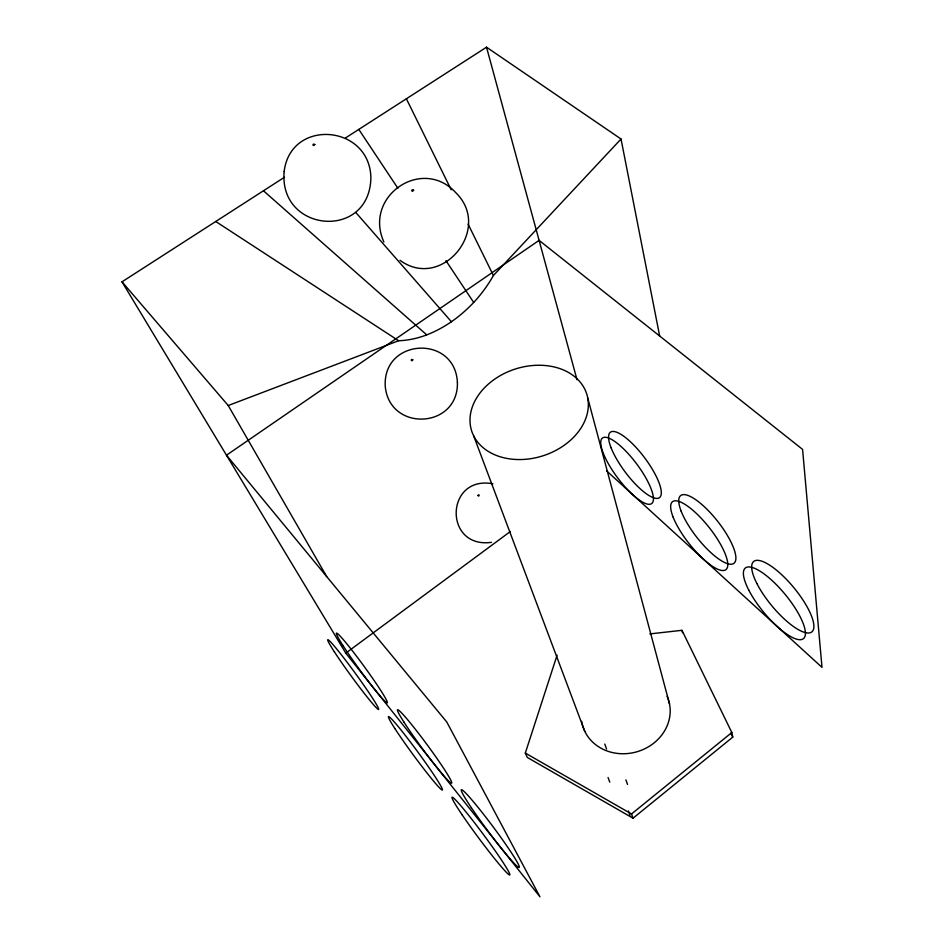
<?xml version="1.0" encoding="UTF-8"?>
<svg xmlns="http://www.w3.org/2000/svg" width="944" height="944" viewBox="0 0 944 944"><rect width="100%" height="100%" fill="white"/><g stroke="black" fill="none" stroke-linecap="round" stroke-linejoin="round"><path stroke-width="1.42" d="M649.826 633.92L681.957 630.309L731.836 732.52L732.768 737.134L633.035 818.2L527.318 757.454L525.312 753.064L557.102 655.148M284.439 177.271L122 281.831L228.224 405.519L398.616 340.725A100.217 70.422 -50.1 0 0 425.178 335.462C444.317 328.406 461.179 316.087 474.915 301.124A100.217 70.422 -50.1 0 0 493.405 275.518L621.034 139.016L486.514 47.2L345.48 137.977M525.312 753.064L631.524 813.964L731.836 732.52M606.662 470.914L822 667.361L802.577 449.391L539.095 240.366L226.489 455.209L446.772 722.007L539.956 896.8L345.775 653.154L510.303 531.555M491.517 542.34C443.326 549.007 445.072 474.962 492.898 483.788M399.996 260.32C441.993 291.094 492.638 228.802 455.976 192.883C422.357 155.89 363.121 196.21 383.901 241.983M215.739 221.486L398.616 340.725M263.459 190.771L426.7 334.837M355.782 212.471L451.444 321.774M358.803 129.411L397.908 188.304M445.969 260.697L473.664 302.41M122 281.831L345.775 653.154M228.224 405.519L326.671 576.548M406.38 98.778L451.197 189.791M468.082 224.082L493.405 275.518M730.833 733.158L732.768 737.134M473.652 435.798L584.773 731.305M608.066 777.514L609.777 782.163M604.797 744.049L606.591 749.064M628.409 810.943L629.943 815.238M631.524 813.964L633.035 818.2M625.919 779.85L627.524 784.452M486.514 47.2L577.02 379.736M587.734 397.99A60.428 45.548 -17.9 0 1 507.258 458.489A60.428 45.548 -17.9 0 1 492.532 380.703A60.428 45.548 -17.9 0 1 587.734 397.99L669.485 703.835M681.957 630.309L682.536 632.74M621.034 139.016L659.655 336.005M667.101 696.33A44.816 40.026 -15.8 0 1 637.047 751.743A44.816 40.026 -15.8 0 1 581.669 721.334M284.156 171.537C278.539 232.743 369.918 240.696 370.886 177.507C369.541 124.466 290.563 118.083 284.156 171.537M477.9 495.458C479.257 497.641 479.859 493.228 477.9 495.458M457.415 382.603C458.383 428.906 389.247 432.34 385.223 386.049C382.851 337.893 455.197 334.424 457.415 382.603M412.788 359.853C411.112 362.72 410.451 357.929 412.788 359.853M413.625 190.228C411.572 193.52 410.723 188.175 413.625 190.228M314.789 144.491C312.688 147.642 312.075 142.591 314.789 144.491M748.686 589.941A45.749 13.959 50.5 0 0 802.329 639.3A45.749 13.959 50.5 0 0 772.251 580.702A45.749 13.959 50.5 0 0 748.686 589.941M342.92 645.484A43.082 2.773 53.9 0 0 386.155 702.36A43.082 2.773 53.9 0 0 356.738 656.469A43.082 2.773 53.9 0 0 342.92 645.484M673.19 517.3A43.188 12.862 51.8 0 0 722.384 570.518A43.188 12.862 51.8 0 0 702.053 519.176A43.188 12.862 51.8 0 0 673.19 517.3M603.381 453.533A40.958 11.788 53.1 0 0 648.894 504.297A40.958 11.788 53.1 0 0 629.023 454.56A40.958 11.788 53.1 0 0 603.381 453.533M756.876 583.51A45.666 14.254 50.4 0 0 810.695 632.574A45.666 14.254 50.4 0 0 780.841 573.928A45.666 14.254 50.4 0 0 756.876 583.51M681.179 511.235A43.117 13.145 51.8 0 0 730.444 564.241A43.117 13.145 51.8 0 0 710.384 512.793A43.117 13.145 51.8 0 0 681.179 511.235M611.11 447.834A40.899 12.048 53.1 0 0 656.694 498.42A40.899 12.048 53.1 0 0 637.082 448.577A40.899 12.048 53.1 0 0 611.11 447.834M334.353 651.797A43.153 2.466 53.9 0 0 377.506 708.873A43.153 2.466 53.9 0 0 347.77 663.136A43.153 2.466 53.9 0 0 334.353 651.797M394.958 728.662A45.619 2.702 53.7 0 0 441.119 789.349A45.619 2.702 53.7 0 0 410.546 742.232A45.619 2.702 53.7 0 0 394.958 728.662M403.831 721.924A45.536 3.044 53.6 0 0 450.111 782.364A45.536 3.044 53.6 0 0 419.879 735.093A45.536 3.044 53.6 0 0 403.831 721.924M462.253 814.979A48.463 2.95 53.4 0 0 509.441 874.946A48.463 2.95 53.4 0 0 470.997 818.236A48.463 2.95 53.4 0 0 462.253 814.979M471.41 807.781A48.368 3.316 53.3 0 0 518.822 867.394A48.368 3.316 53.3 0 0 480.661 810.613A48.368 3.316 53.3 0 0 471.41 807.781"/></g></svg>
